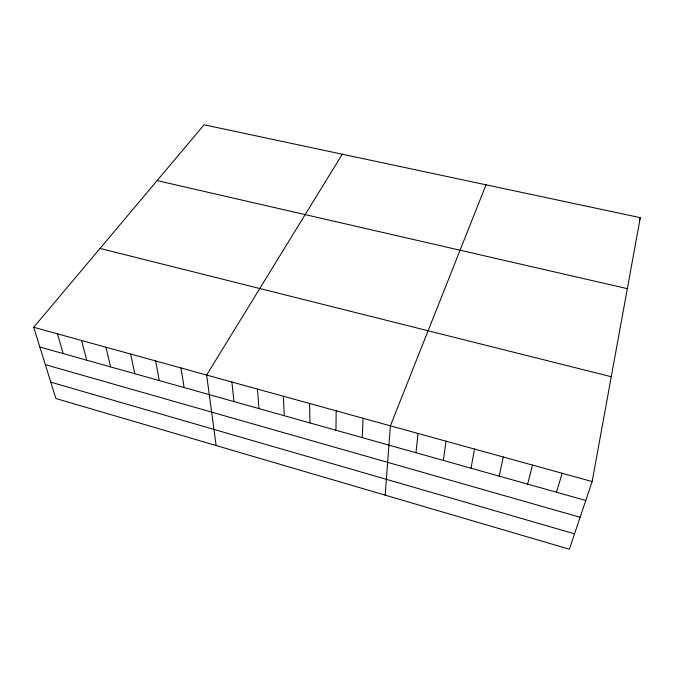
<?xml version="1.0" encoding="UTF-8"?>
<svg xmlns="http://www.w3.org/2000/svg" width="674" height="674" viewBox="0 0 674 674"><rect width="100%" height="100%" fill="white"/><g stroke="black" fill="none" stroke-linecap="round" stroke-linejoin="round"><path stroke-width="1.01" d="M335.947 430.239L336.158 410.837M362.267 437.637L363.092 418.276M385.174 495.146L390.389 425.816L486.03 184.811M415.951 452.726L418.048 433.458M443.315 460.418L446.078 441.2M471.05 468.211L474.496 449.053M592.134 481.556L640.3 217.651L204.079 124.791L33.7 327.269L55.883 398.502L569.353 549.209L592.134 481.556L33.7 327.269M499.156 476.114L503.301 457.014M527.641 484.117L532.502 465.085M556.505 492.231L562.116 473.266M639.407 220.642L640.3 217.651M342.274 154.211L206.632 375.047L216.118 445.531M157.118 180.598L627.342 288.657M100.03 248.436L611.267 376.724M39.85 347.009L585.773 500.462M45.343 364.668L580.112 517.261M50.794 382.158L574.534 533.816M57.467 333.832L63.154 353.564M81.537 340.48L86.752 360.194M105.919 347.22L110.637 366.909M130.613 354.044L134.834 373.708M155.627 360.952L159.325 380.591M180.961 367.953L184.137 387.567M231.873 382.023L233.971 401.578M257.443 389.083L258.984 408.604M283.341 396.236L284.31 415.723M309.577 403.49L309.964 422.935"/></g></svg>
